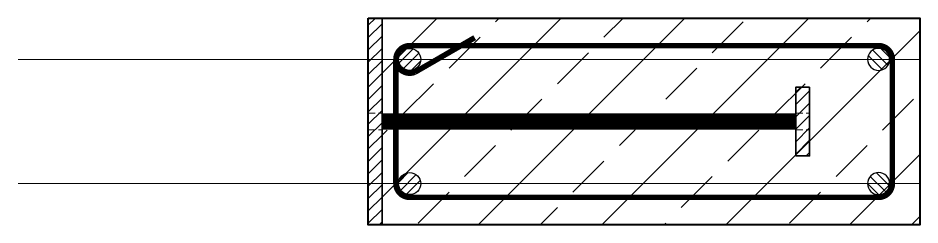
# Model space of a CAD drawing. Header units: millimetres. Extents: x -1807136 to 209800, y 0 to 410608.
# Drawn here: x 12389 to 13043, y 45832 to 45982 of the extents above; entities that cross this region are included whole.
import ezdxf

# ---------------------------------------------------------------- set-up
doc = ezdxf.new("R2010")
doc.units = ezdxf.units.MM
doc.linetypes.add('HIDDEN', pattern=[0.375, 0.25, -0.125])
doc.layers.get('0').update_dxf_attribs({"lineweight": 5})
for name, color, linetype, lineweight in [('!!!Металл разрез', 7, 'Continuous', 35), ('#Арматура', 152, 'Continuous', 30), ('#Бетон разрез', 22, 'Continuous', 40), ('k_ Каркасы', 66, 'Continuous', 0)]:
    doc.layers.add(name, color=color, linetype=linetype, lineweight=lineweight)
doc.layers.add('#Hatch', color=252, linetype='Continuous', lineweight=5, true_color=0x696969)

# ---------------------------------------------------------------- blocks, each defined once
blk = doc.blocks.new('*U29')
at = {"layer": '#Арматура', "lineweight": 0}
h = blk.add_hatch(dxfattribs=at)
h.set_pattern_fill('ANSI31', scale=1.6)
edge = h.paths.add_edge_path()
edge.add_arc((0, 8), 8, 0, 360)
blk.add_circle((0, 8), 8)
blk = doc.blocks.new('пояс_150')
at = {"layer": '#Hatch'}
h = blk.add_hatch(dxfattribs=at)
h.set_pattern_fill('ANSI31', color=256, scale=2)
h.set_pattern_definition([(45, (-9255.119, -45832.314), (-4.4901281, 4.4901281), [])])
h.paths.add_polyline_path([(10, 150), (0, 150), (0, 75), (10, 75)])
h.paths.add_polyline_path([(10, 75), (0, 75), (0, 0), (10, 0)])
h = blk.add_hatch(dxfattribs=at)
h.set_pattern_fill('ANSI33', color=256, scale=10)
h.set_pattern_definition([(45, (-9255.12, -45832.314), (-44.90128, 44.90128), []), (45, (-9210.22, -45832.314), (-44.90128, 44.90128), [31.75, -15.875])])
h.paths.add_polyline_path([(400, 150), (10, 150), (10, 75), (400, 75)])
h.paths.add_polyline_path([(400, 75), (10, 75), (10, 0), (400, 0)])
h = blk.add_hatch(dxfattribs=at)
h.set_pattern_fill('ANSI31', color=256, scale=2)
h.paths.add_polyline_path([(320, 100), (310, 100), (310, 50), (320, 50)])
at = {"layer": '!!!Металл разрез'}
for points in [[(0, 150), (10, 150), (10, 0), (0, 0)], [(320, 100), (310, 100), (310, 50), (320, 50)]]:
    blk.add_lwpolyline(points, close=True, dxfattribs=at)
at = {"layer": '#Бетон разрез'}
blk.add_lwpolyline([(0, 150), (400, 150), (400, 0), (0, 0)], close=True, dxfattribs=at)
for points in [[(10, 150), (10, 0)], [(310, 100), (310, 50)], [(320, 100), (320, 50)]]:
    blk.add_lwpolyline(points)
blk.add_lwpolyline([(310, 100), (310, 100), (310, 100), (310, 100)], close=True)
at = {"linetype": 'HIDDEN', "ltscale": 20}
for points in [[(0, 81), (10, 81)], [(0, 81), (10, 81)], [(310, 81), (320, 81)], [(0, 69), (10, 69)], [(0, 69), (10, 69)], [(310, 69), (320, 69)]]:
    blk.add_lwpolyline(points, dxfattribs=at)
at = {"layer": 'k_ Каркасы', "const_width": 4}
blk.add_lwpolyline([(20, 120), (20, 30, 0.414214), (30, 20), (370, 20, 0.414214), (380, 30), (380, 120, 0.414214), (370, 130), (30, 130, 0.414214), (20, 120, 0.414214), (30, 110, 0.098491), (33.83, 110.76), (77.13, 135.76)], format="xyb", dxfattribs=at)
at = {"layer": 'k_ Каркасы', "const_width": 12}
blk.add_lwpolyline([(10, 75), (310, 75)], dxfattribs=at)
at = {"layer": '#Арматура'}
for p in [(30, 112), (30, 22)]:
    blk.add_blockref('*U29', p, dxfattribs=at)
at = {"layer": '#Арматура', "xscale": -1}
for p in [(370, 112), (370, 22)]:
    blk.add_blockref('*U29', p, dxfattribs=at)

msp = doc.modelspace()

# ---------------------------------------------------------------- linework, layer by layer
for points in [[(13043.10226, 45952.31395), (12389.1108, 45952.31395)], [(13043.10226, 45862.31395), (12389.1108, 45862.31395)]]:
    msp.add_lwpolyline(points)

# ---------------------------------------------------------------- block references
msp.add_blockref('пояс_150', (12643.10226, 45832.31395))

doc.saveas('drawing.dxf')
